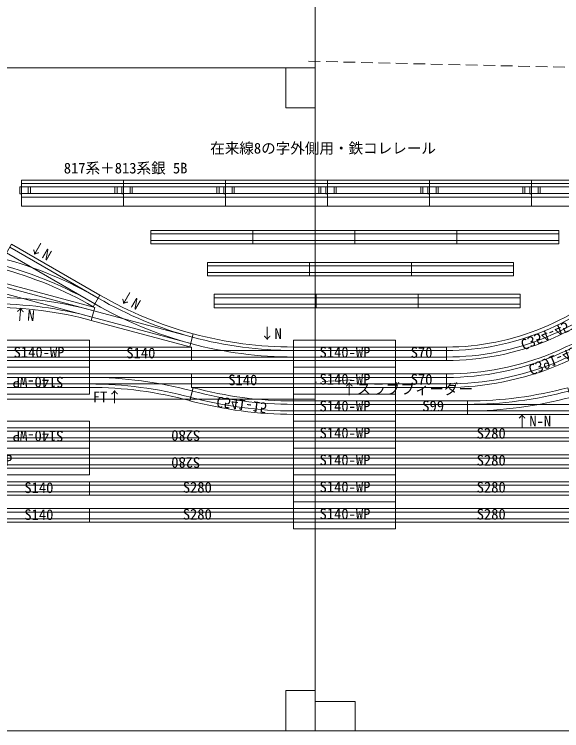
# Model space of a CAD drawing. Units: millimetres, scale not verified. Extents: x -3071 to 7470, y -7531 to 4357.
# Drawn here: x 2434 to 3185, y -3271 to -2287 of the extents above; entities that cross this region are included whole.
import ezdxf
from ezdxf.enums import TextEntityAlignment as Align

# ---------------------------------------------------------------- set-up
doc = ezdxf.new("R2010")
doc.units = ezdxf.units.MM
doc.header["$LTSCALE"] = 8
doc.linetypes.add('DASHED2', pattern=[3, 2, -1])
for name, color, linetype, lineweight in [('0-0', 7, 'Continuous', 9), ('0-7', 4, 'Continuous', 9), ('0-8', 3, 'Continuous', 9), ('0-A', 3, 'Continuous', 9)]:
    doc.layers.add(name, color=color, linetype=linetype, lineweight=lineweight)
doc.styles.add('ＭＳ ゴシック', font='')
doc.styles.get('ＭＳ ゴシック').set_extended_font_data('MS Gothic')

# ---------------------------------------------------------------- blocks, each defined once
blk = doc.blocks.new('2人掛け机共通')
at = {"layer": '0-7'}
for p, q in [((1164, 400), (1164, 455)), ((1204, 400), (1164, 400))]:
    blk.add_line(p, q, dxfattribs=at)
at = {"layer": '0-7', "color": 6}
blk.add_lwpolyline([(0, 0), (1204, 0), (1204, 455), (0, 455)], close=True, dxfattribs=at)
at = {"layer": '0-7'}
blk.add_lwpolyline([(40, 455), (40, 400), (0, 400)], dxfattribs=at)
blk = doc.blocks.new('N_TOMIX _ C354-45')
at = {"layer": '0-0'}
for p, q in [((0, 0), (0, 18.5)), ((243.775, -100.975), (256.857, -87.893))]:
    blk.add_line(p, q, dxfattribs=at)
for radius in [363.25, 344.75]:
    blk.add_arc((0, -344.75), radius, 45, 90, dxfattribs=at)
at = {"layer": '0-0', "color": 2}
for radius in [358.5, 349.5]:
    blk.add_arc((0, -344.75), radius, 45, 90, dxfattribs=at)
at = {"layer": '0-0', "color": 3, "style": 'ＭＳ ゴシック'}
blk.add_text('C354-45', height=14.66, rotation=337.5, dxfattribs=at).set_placement((98.598, -12.705), align=Align.BOTTOM_LEFT)
blk = doc.blocks.new('N_TOMIX _ C391-45')
at = {"layer": '0-0'}
for p, q in [((0, 0), (0, 18.5)), ((269.938, -111.812), (283.019, -98.731))]:
    blk.add_line(p, q, dxfattribs=at)
for radius in [400.25, 381.75]:
    blk.add_arc((0, -381.75), radius, 45, 90, dxfattribs=at)
at = {"layer": '0-0', "color": 2}
for radius in [395.5, 386.5]:
    blk.add_arc((0, -381.75), radius, 45, 90, dxfattribs=at)
at = {"layer": '0-0', "color": 3, "style": 'ＭＳ ゴシック'}
blk.add_text('C391-45', height=14.66, rotation=337.5, dxfattribs=at).set_placement((109.371, -15.267), align=Align.BOTTOM_LEFT)
blk = doc.blocks.new('N_TOMIX _\u3000S140_WP')
at = {"layer": '0-0'}
for p, q in [((0, 27.75), (0, -9.25)), ((140, 27.75), (140, -9.25)), ((0, 18.5), (140, 18.5)), ((0, 0), (140, 0))]:
    blk.add_line(p, q, dxfattribs=at)
at = {"layer": '0-0', "color": 4}
for p, q in [((0, 27.75), (140, 27.75)), ((0, -9.25), (140, -9.25))]:
    blk.add_line(p, q, dxfattribs=at)
at = {"layer": '0-0', "color": 2}
for p, q in [((0, 13.75), (140, 13.75)), ((0, 4.75), (140, 4.75))]:
    blk.add_line(p, q, dxfattribs=at)
at = {"layer": '0-0', "color": 3, "style": 'ＭＳ ゴシック'}
blk.add_text('S140-WP', height=14.66, dxfattribs=at).set_placement((35.715, -0.359), align=Align.BOTTOM_LEFT)
blk = doc.blocks.new('N_TOMIX _ S140(1)')
at = {"layer": '0-0'}
for p, q in [((0, 18.5), (0, 0)), ((0, 18.5), (140, 18.5)), ((140, 18.5), (140, 0)), ((0, 0), (140, 0))]:
    blk.add_line(p, q, dxfattribs=at)
at = {"layer": '0-0', "color": 2}
for p, q in [((0, 13.75), (140, 13.75)), ((0, 4.75), (140, 4.75))]:
    blk.add_line(p, q, dxfattribs=at)
at = {"layer": '0-0', "color": 3, "style": 'ＭＳ ゴシック'}
blk.add_text('S140', height=14.66, dxfattribs=at).set_placement((50.419, -1.451), align=Align.BOTTOM_LEFT)
blk = doc.blocks.new('N_TOMIX _ S70(1)')
at = {"layer": '0-0'}
for p, q in [((0, 18.5), (0, 0)), ((0, 18.5), (70, 18.5)), ((70, 18.5), (70, 0)), ((0, 0), (70, 0))]:
    blk.add_line(p, q, dxfattribs=at)
at = {"layer": '0-0', "color": 2}
for p, q in [((0, 13.75), (70, 13.75)), ((0, 4.75), (70, 4.75))]:
    blk.add_line(p, q, dxfattribs=at)
at = {"layer": '0-0', "color": 3, "style": 'ＭＳ ゴシック'}
blk.add_text('S70', height=14.66, dxfattribs=at).set_placement((20.805, -0.686), align=Align.BOTTOM_LEFT)
blk = doc.blocks.new('N_TOMIX _ S280(1)')
at = {"layer": '0-0'}
for p, q in [((0, 18.5), (280, 18.5)), ((0, 18.5), (0, 0)), ((280, 18.5), (280, 0)), ((0, 0), (280, 0))]:
    blk.add_line(p, q, dxfattribs=at)
at = {"layer": '0-0', "color": 2}
for p, q in [((0, 13.75), (280, 13.75)), ((0, 4.75), (280, 4.75))]:
    blk.add_line(p, q, dxfattribs=at)
at = {"layer": '0-0', "color": 3, "style": 'ＭＳ ゴシック'}
blk.add_text('S280', height=14.66, dxfattribs=at).set_placement((127.953, -0.977), align=Align.BOTTOM_LEFT)
blk = doc.blocks.new('N_TOMIX _ S280')
at = {"layer": '0-0'}
for p, q in [((0, 18.5), (280, 18.5)), ((0, 18.5), (0, 0)), ((280, 18.5), (280, 0)), ((0, 0), (280, 0))]:
    blk.add_line(p, q, dxfattribs=at)
at = {"layer": '0-0', "color": 2}
for p, q in [((0, 13.75), (280, 13.75)), ((0, 4.75), (280, 4.75))]:
    blk.add_line(p, q, dxfattribs=at)
at = {"layer": '0-0', "color": 3, "style": 'ＭＳ ゴシック'}
blk.add_text('S280', height=14.66, dxfattribs=at).set_placement((111.392, -0.795), align=Align.BOTTOM_LEFT)
blk = doc.blocks.new('N_TOMIX _ S99(1)')
at = {"layer": '0-0'}
for p, q in [((0, 18.5), (0, 0)), ((0, 18.5), (99, 18.5)), ((99, 18.5), (99, 0)), ((0, 0), (99, 0))]:
    blk.add_line(p, q, dxfattribs=at)
at = {"layer": '0-0', "color": 2}
for p, q in [((0, 13.75), (99, 13.75)), ((0, 4.75), (99, 4.75))]:
    blk.add_line(p, q, dxfattribs=at)
at = {"layer": '0-0', "color": 3, "style": 'ＭＳ ゴシック'}
blk.add_text('S99', height=14.66, dxfattribs=at).set_placement((36.725, -0.249), align=Align.BOTTOM_LEFT)
blk = doc.blocks.new('N_TOMIX _ C541-15')
at = {"layer": '0-0'}
for p, q in [((0, 185), (0, 0)), ((1376.06, -181.16), (1423.94, -2.47))]:
    blk.add_line(p, q, dxfattribs=at)
for radius in [5501.69, 5316.69]:
    blk.add_arc((0, -5316.68), radius, 75, 90, dxfattribs=at)
at = {"layer": '0-0', "color": 2}
for radius in [5454.19, 5364.19]:
    blk.add_arc((0, -5316.68), radius, 75, 90, dxfattribs=at)
at = {"layer": '0-0', "color": 3, "style": 'ＭＳ ゴシック'}
blk.add_text('C541-15', height=146.6, rotation=352.5, dxfattribs=at).set_placement((342.55, -12.14), align=Align.BOTTOM_LEFT)
blk = doc.blocks.new('N_TOMIX _ PL541-15')
at = {"layer": '0-0'}
for p, q in [((142.415, 18.749), (137.627, 36.619)), ((0, 0), (0, 18.5)), ((140, 18.5), (142.415, 18.749)), ((140, 18.5), (140, 0)), ((0, 0), (140, 0))]:
    blk.add_line(p, q, dxfattribs=at)
at = {"layer": '0-0', "color": 2}
for p, q in [((0, 13.75), (140, 13.75)), ((0, 4.75), (140, 4.75))]:
    blk.add_line(p, q, dxfattribs=at)
at = {"layer": '0-0'}
blk.add_arc((0, 550.25), 531.75, 270, 285, dxfattribs=at)
at = {"layer": '0-0', "color": 2}
for radius in [536.5, 545.5]:
    blk.add_arc((0, 550.25), radius, 270, 285, dxfattribs=at)
blk = doc.blocks.new('N_TOMIX _ PR541-15(11)')
at = {"layer": '0-0'}
for p, q in [((0, 18.5), (140, 18.5)), ((0, 18.5), (0, 0)), ((140, 0), (140, 18.5)), ((142.415, -0.249), (140, 0)), ((142.415, -0.249), (137.627, -18.119))]:
    blk.add_line(p, q, dxfattribs=at)
at = {"layer": '0-0', "color": 2}
for p, q in [((0, 13.75), (140, 13.75)), ((0, 4.75), (140, 4.75))]:
    blk.add_line(p, q, dxfattribs=at)
for radius in [545.5, 536.5]:
    blk.add_arc((0, -531.75), radius, 75, 90, dxfattribs=at)
at = {"layer": '0-0'}
blk.add_arc((0, -531.75), 531.75, 75, 90, dxfattribs=at)
blk = doc.blocks.new('N_TOMIX _\u3000S280_WP')
at = {"layer": '0-0'}
for p, q in [((0, 27.75), (0, -9.25)), ((280, 27.75), (280, -9.25)), ((0, 18.5), (280, 18.5)), ((0, 0), (280, 0))]:
    blk.add_line(p, q, dxfattribs=at)
at = {"layer": '0-0', "color": 4}
for p, q in [((0, 27.75), (280, 27.75)), ((0, -9.25), (280, -9.25))]:
    blk.add_line(p, q, dxfattribs=at)
at = {"layer": '0-0', "color": 2}
for p, q in [((0, 13.75), (280, 13.75)), ((0, 4.75), (280, 4.75))]:
    blk.add_line(p, q, dxfattribs=at)
at = {"layer": '0-0', "color": 3, "style": 'ＭＳ ゴシック'}
blk.add_text('S280-WP', height=14.66, dxfattribs=at).set_placement((104.266, -0.65), align=Align.BOTTOM_LEFT)
blk = doc.blocks.new('TOMYTEC _ 鉄コレレール')
at = {"layer": '0-8', "color": 7}
for p, q in [((0, 23), (0, -12.5)), ((0, 23), (140, 23)), ((140, 23), (140, -12.5)), ((0, 18.5), (140, 18.5)), ((0, 0), (140, 0)), ((140, -12.5), (0, -12.5))]:
    blk.add_line(p, q, dxfattribs=at)
at = {"layer": '0-8', "color": 2}
for p, q in [((0, 13.75), (140, 13.75)), ((0, 4.75), (140, 4.75))]:
    blk.add_line(p, q, dxfattribs=at)
at = {"layer": '0-8', "color": 4}
for p, q in [((9, 14), (9, 4.5)), ((12, 14), (12, 4.5)), ((128, 14), (128, 4.5)), ((131, 14), (131, 4.5)), ((-2.3, 4.5), (0, 4.5))]:
    blk.add_line(p, q, dxfattribs=at)
blk.add_lwpolyline([(-2.3, 4.5), (-2.3, 14), (0, 14)], dxfattribs=at)

msp = doc.modelspace()

# ---------------------------------------------------------------- linework, layer by layer
at = {"layer": '0-8', "color": 1, "linetype": 'DASHED2'}
for p, q in [((3381.49, -2364.576), (2836.231, -2351.821)), ((2896.284, -2789.198), (2847.391, -2792.387))]:
    msp.add_line(p, q, dxfattribs=at)
at = {"layer": '0-8', "color": 7}
for p, q in [((2621.254, -2602.704), (2621.254, -2584.204)), ((2761.254, -2584.204), (2621.254, -2584.204)), ((2761.254, -2584.204), (2761.254, -2602.704)), ((2761.254, -2584.204), (2901.254, -2584.204)), ((2761.254, -2602.704), (2761.254, -2584.204)), ((2901.254, -2584.204), (2901.254, -2602.704)), ((2901.254, -2584.204), (2901.254, -2602.704)), ((2901.254, -2584.204), (3041.254, -2584.204)), ((3041.254, -2584.204), (3041.254, -2602.704)), ((3041.254, -2584.204), (3041.254, -2602.704)), ((3041.254, -2584.204), (3181.254, -2584.204)), ((3181.254, -2584.204), (3181.254, -2602.704)), ((2761.254, -2602.704), (2621.254, -2602.704)), ((2761.254, -2602.704), (2901.254, -2602.704)), ((2901.254, -2602.704), (3041.254, -2602.704)), ((3041.254, -2602.704), (3181.254, -2602.704)), ((2699.029, -2628.086), (2699.029, -2646.586)), ((2699.029, -2628.086), (2839.029, -2628.086)), ((2839.029, -2628.086), (2839.029, -2646.586)), ((2839.029, -2628.086), (2839.029, -2646.586)), ((2839.029, -2628.086), (2979.029, -2628.086)), ((2979.029, -2628.086), (2979.029, -2646.586)), ((2979.029, -2628.086), (2979.029, -2646.586)), ((2979.029, -2628.086), (3119.029, -2628.086)), ((3119.029, -2628.086), (3119.029, -2646.586)), ((2699.029, -2646.586), (2839.029, -2646.586)), ((2839.029, -2646.586), (2979.029, -2646.586)), ((2979.029, -2646.586), (3119.029, -2646.586)), ((2707.994, -2671.899), (2707.994, -2690.399)), ((2707.994, -2671.899), (2847.994, -2671.899)), ((2847.994, -2671.899), (2847.994, -2690.399)), ((2847.994, -2671.899), (2847.994, -2690.399)), ((2847.994, -2671.899), (2987.994, -2671.899)), ((2987.994, -2671.899), (2987.994, -2690.399)), ((2987.994, -2671.899), (2987.994, -2690.399)), ((2987.994, -2671.899), (3127.994, -2671.899)), ((3127.994, -2671.899), (3127.994, -2690.399)), ((2707.994, -2690.399), (2847.994, -2690.399)), ((2847.994, -2690.399), (2987.994, -2690.399)), ((2987.994, -2690.399), (3127.994, -2690.399))]:
    msp.add_line(p, q, dxfattribs=at)
at = {"layer": '0-8', "color": 2}
for p, q in [((2761.254, -2588.954), (2621.254, -2588.954)), ((2761.254, -2588.954), (2901.254, -2588.954)), ((2901.254, -2588.954), (3041.254, -2588.954)), ((3041.254, -2588.954), (3181.254, -2588.954)), ((2761.254, -2597.954), (2621.254, -2597.954)), ((2761.254, -2597.954), (2901.254, -2597.954)), ((2901.254, -2597.954), (3041.254, -2597.954)), ((3041.254, -2597.954), (3181.254, -2597.954)), ((2699.029, -2632.836), (2839.029, -2632.836)), ((2839.029, -2632.836), (2979.029, -2632.836)), ((2979.029, -2632.836), (3119.029, -2632.836)), ((2699.029, -2641.836), (2839.029, -2641.836)), ((2839.029, -2641.836), (2979.029, -2641.836)), ((2979.029, -2641.836), (3119.029, -2641.836)), ((2707.994, -2676.649), (2847.994, -2676.649)), ((2847.994, -2676.649), (2987.994, -2676.649)), ((2987.994, -2676.649), (3127.994, -2676.649)), ((2707.994, -2685.649), (2847.994, -2685.649)), ((2847.994, -2685.649), (2987.994, -2685.649)), ((2987.994, -2685.649), (3127.994, -2685.649))]:
    msp.add_line(p, q, dxfattribs=at)

# ---------------------------------------------------------------- block references
at = {"layer": '0-0'}
for name, p in [('N_TOMIX _\u3000S140_WP', (2816.981, -2947.728)), ('N_TOMIX _ S140(1)', (2396.981, -2947.728)), ('N_TOMIX _ S280(1)', (2536.981, -2947.728)), ('N_TOMIX _ S280', (2956.981, -2947.728)), ('N_TOMIX _\u3000S140_WP', (2816.981, -2984.728)), ('N_TOMIX _ S140(1)', (2396.981, -2984.728)), ('N_TOMIX _ S280(1)', (2536.981, -2984.728)), ('N_TOMIX _ S280', (2956.981, -2984.728))]:
    msp.add_blockref(name, p, dxfattribs=at)
at = {"layer": '0-7'}
for p, rotation in [((3301.481, -3271.074), 90), ((2846.481, -2816.074), 180)]:
    msp.add_blockref('2人掛け机共通', p, dxfattribs=dict(at, rotation=rotation))
msp.add_blockref('2人掛け机共通', (1642.481, -2816.074), dxfattribs=at)
at = {"layer": '0-8'}
for name, p in [('TOMYTEC _ 鉄コレレール', (2443.668, -2538.295)), ('TOMYTEC _ 鉄コレレール', (2583.668, -2538.295)), ('TOMYTEC _ 鉄コレレール', (2723.668, -2538.295)), ('TOMYTEC _ 鉄コレレール', (2863.668, -2538.295)), ('TOMYTEC _ 鉄コレレール', (3003.668, -2538.295)), ('TOMYTEC _ 鉄コレレール', (3143.668, -2538.295)), ('N_TOMIX _\u3000S140_WP', (2396.96, -2762.794)), ('N_TOMIX _ S140(1)', (2536.96, -2762.794)), ('N_TOMIX _\u3000S140_WP', (2816.96, -2762.794)), ('N_TOMIX _ S70(1)', (2956.96, -2762.794)), ('N_TOMIX _\u3000S140_WP', (2816.96, -2799.794)), ('N_TOMIX _ PR541-15(11)', (2536.96, -2799.794)), ('N_TOMIX _ S140(1)', (2676.96, -2799.794)), ('N_TOMIX _ S70(1)', (2956.96, -2799.794)), ('N_TOMIX _ PL541-15', (3055.981, -2836.728)), ('N_TOMIX _\u3000S140_WP', (2816.981, -2836.728)), ('N_TOMIX _ S99(1)', (2956.981, -2836.728))]:
    msp.add_blockref(name, p, dxfattribs=at)
for name, p, rotation in [('N_TOMIX _ PL541-15', (2551.143, -2672.929), 150), ('N_TOMIX _ PL541-15', (2544.124, -2689.874), 165), ('N_TOMIX _ PR541-15(11)', (2679.333, -2726.175), 165), ('N_TOMIX _ PR541-15(11)', (2816.96, -2744.294), 180), ('N_TOMIX _\u3000S140_WP', (2536.96, -2781.294), 180)]:
    msp.add_blockref(name, p, dxfattribs=dict(at, rotation=rotation))
at = {"layer": '0-8', "yscale": -1}
for name, p in [('N_TOMIX _ C354-45', (3026.96, -2744.294)), ('N_TOMIX _ C391-45', (3026.96, -2781.294))]:
    msp.add_blockref(name, p, dxfattribs=at)
at = {"layer": '0-8', "xscale": 0.1, "yscale": -0.1, "rotation": 345}
msp.add_blockref('N_TOMIX _ C541-15', (2679.354, -2800.109), dxfattribs=at)
at = {"layer": '0-A', "rotation": 180}
for name, p in [('N_TOMIX _\u3000S140_WP', (2536.981, -2855.228)), ('N_TOMIX _ S280(1)', (2816.981, -2855.228)), ('N_TOMIX _ S280(1)', (2816.981, -2892.228))]:
    msp.add_blockref(name, p, dxfattribs=at)
at = {"layer": '0-A'}
for name, p in [('N_TOMIX _\u3000S140_WP', (2816.981, -2873.728)), ('N_TOMIX _ S280', (2956.981, -2873.728)), ('N_TOMIX _\u3000S280_WP', (2256.981, -2910.728)), ('N_TOMIX _\u3000S140_WP', (2816.981, -2910.728)), ('N_TOMIX _ S280', (2956.981, -2910.728))]:
    msp.add_blockref(name, p, dxfattribs=at)

# ---------------------------------------------------------------- texts
at = {"layer": '0-8', "style": 'ＭＳ ゴシック'}
for s, p in [('在来線8の字外側用・鉄コレレール', (2702.561, -2483.017)), ('817系＋813系銀 5B', (2501.567, -2510.34)), ('↓N', (2770.894, -2737.477)), ('↑スラブフィーダー', (2883.529, -2813.644)), ('FT↑', (2541.385, -2824.496)), ('↑N-N', (3120.703, -2857.682))]:
    msp.add_text(s, height=14.66, dxfattribs=at).set_placement(p, align=Align.BOTTOM_LEFT)
for s, rotation, p in [('↓N', 330, (2450.991, -2614.957)), ('↓N', 330, (2573.184, -2682.625)), ('↑N', 355, (2430.731, -2710.465))]:
    msp.add_text(s, height=14.66, rotation=rotation, dxfattribs=at).set_placement(p, align=Align.BOTTOM_LEFT)

doc.saveas('drawing.dxf')
